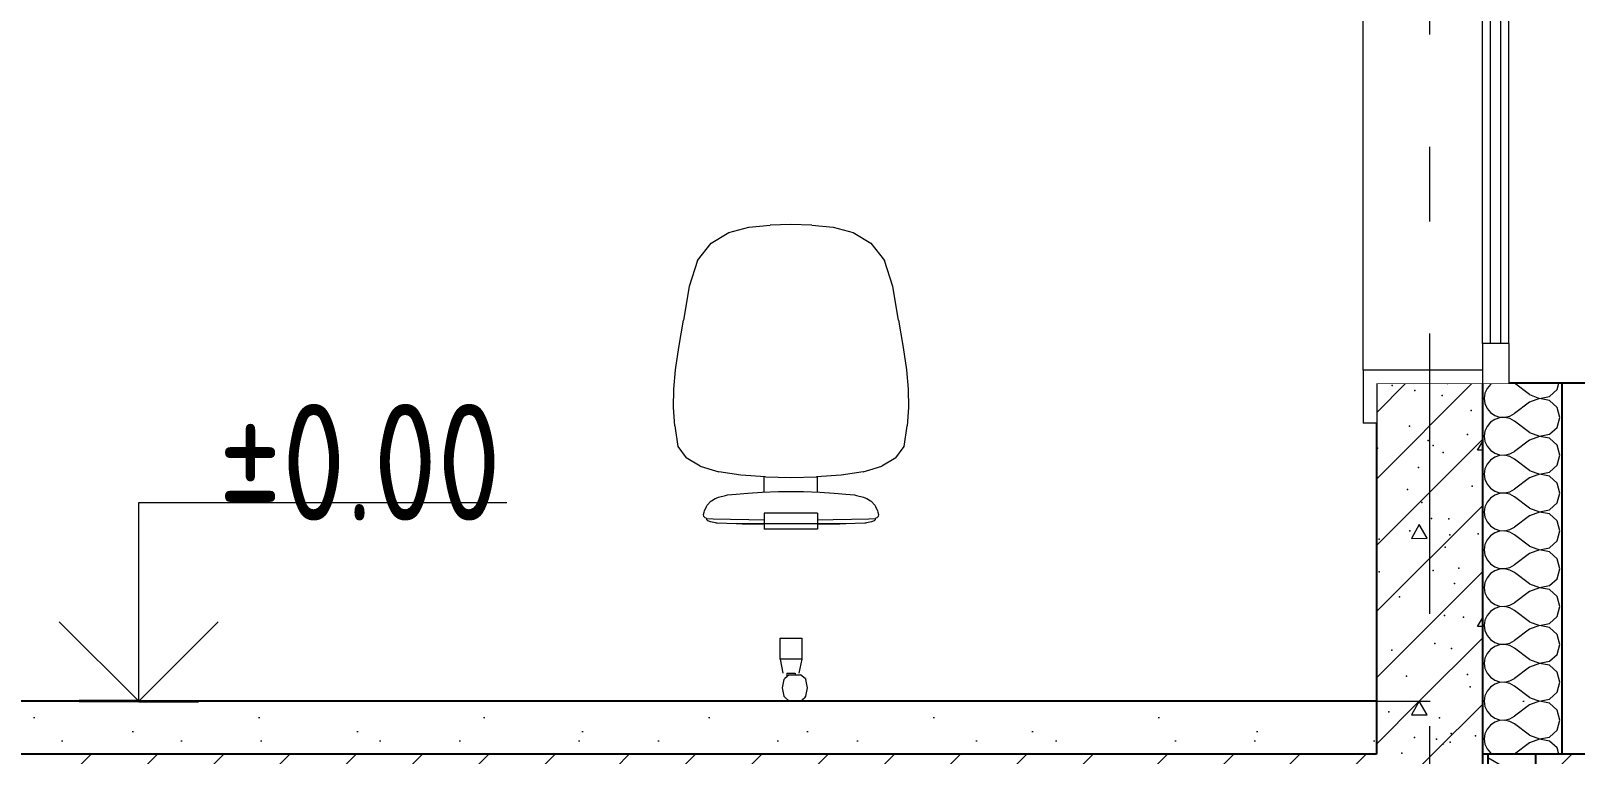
# Model space of a CAD drawing. Header units: millimetres. Extents: x 18162 to 7085488, y 72188 to 247925.
# Drawn here: x 3680691 to 3683604, y 95018 to 96383 of the extents above; entities that cross this region are included whole.
import ezdxf
from ezdxf.enums import TextEntityAlignment as Align

# ---------------------------------------------------------------- set-up
doc = ezdxf.new("R2010")
doc.units = ezdxf.units.MM
doc.header["$MEASUREMENT"] = 0
for name, pattern in [('Dot & Dashed', [670.277762, 317.5, -176.388889, 0, -176.388874]), ('Double Dashed', [1093.611073, 529.166651, -211.666656, 141.111112, -211.666656]), ('Wipeout_Contour', [1000, 0, -1000])]:
    doc.linetypes.add(name, pattern=pattern)
for name, color, linetype in [('Archicad Windows', 7, 'Continuous'), ('Interior - Furniture', 7, 'Continuous'), ('Structural - Bearing', 7, 'Continuous'), ('Structural - Grid', 7, 'Continuous')]:
    doc.layers.add(name, color=color, linetype=linetype)
doc.styles.add('GENERATED_STYLE_3', font='', dxfattribs={"width": 0.8})
doc.styles.get('GENERATED_STYLE_3').set_extended_font_data('ISOCPEUR MON')
doc.dimstyles.new('GENERATED_STYLE__8', dxfattribs={"dimtxt": 220.000005, "dimasz": 114, "dimexe": 0.18, "dimexo": 862.629951, "dimgap": 0, "dimtad": 1, "dimdec": 0, "dimzin": 0, "dimdsep": 46, "dimtxsty": 'GENERATED_STYLE_3', "dimblk": 'ARROWHEAD_2', "dimblk1": 'ARROWHEAD_2', "dimblk2": 'ARROWHEAD_2', "dimcen": 0.09, "dimclrd": 13, "dimclre": 13, "dimclrt": 13, "dimadec": 0, "dimazin": 0, "dimtfac": 1, "dimtdec": 4, "dimtmove": 0, "dimatfit": 3, "dimfxl": 1, "dimtolj": 1, "dimtzin": 0, "dimarcsym": 0})
doc.dimstyles.new('GENERATED_STYLE__9', dxfattribs={"dimtxt": 220.000005, "dimasz": 114, "dimexe": 0.18, "dimexo": 312.629951, "dimgap": 0, "dimtad": 1, "dimdec": 0, "dimzin": 0, "dimdsep": 46, "dimtxsty": 'GENERATED_STYLE_3', "dimblk": 'ARROWHEAD_2', "dimblk1": 'ARROWHEAD_2', "dimblk2": 'ARROWHEAD_2', "dimcen": 0.09, "dimclrd": 13, "dimclre": 13, "dimclrt": 13, "dimadec": 0, "dimazin": 0, "dimtfac": 1, "dimtdec": 4, "dimtmove": 0, "dimatfit": 3, "dimfxl": 1, "dimtolj": 1, "dimtzin": 0, "dimarcsym": 0})

# ---------------------------------------------------------------- blocks, each defined once
blk = doc.blocks.new('*X1027', base_point=(3761974.7, 95118))
at = {"layer": 'Structural - Bearing', "color": 7, "linetype": 'Continuous', "lineweight": 9}
for p, q in [((3683434, 95699.2), (3683432.6, 95689.4)), ((3683438, 95708.2), (3683434, 95699.2)), ((3683444.2, 95715.8), (3683438, 95708.2)), ((3683447.5, 95718), (3683444.2, 95715.8)), ((3683518.3, 95696.6), (3683489.8, 95718)), ((3683518.3, 95696.6), (3683536.6, 95689.6)), ((3683536.6, 95689.6), (3683555.7, 95693.2)), ((3683555.7, 95693.2), (3683570.1, 95706.4)), ((3683570.1, 95706.4), (3683573.5, 95718)), ((3683432.6, 95689.4), (3683434, 95679.7)), ((3683434, 95679.7), (3683438, 95670.7)), ((3683438, 95670.7), (3683444.2, 95663.1)), ((3683518.3, 95682.3), (3683489.8, 95660.9)), ((3683536.6, 95689.3), (3683518.3, 95682.3)), ((3683555.7, 95685.7), (3683536.6, 95689.3)), ((3683570.1, 95672.5), (3683555.7, 95685.7)), ((3683575.5, 95653.7), (3683570.1, 95672.5)), ((3683438, 95636.8), (3683434, 95627.8)), ((3683444.2, 95644.4), (3683438, 95636.8)), ((3683444.2, 95663.1), (3683452.4, 95657.5)), ((3683452.4, 95650), (3683444.2, 95644.4)), ((3683452.4, 95657.5), (3683461.7, 95654.3)), ((3683461.7, 95653.1), (3683452.4, 95650)), ((3683461.7, 95654.3), (3683471.5, 95653.9)), ((3683471.5, 95653.6), (3683461.7, 95653.1)), ((3683471.5, 95653.9), (3683481.1, 95656.1)), ((3683481.1, 95651.3), (3683471.5, 95653.6)), ((3683481.1, 95656.1), (3683489.8, 95660.9)), ((3683489.8, 95646.6), (3683481.1, 95651.3)), ((3683518.3, 95625.1), (3683489.8, 95646.6)), ((3683555.7, 95621.8), (3683570.1, 95634.9)), ((3683570.1, 95634.9), (3683575.5, 95653.7)), ((3683434, 95627.8), (3683432.6, 95618)), ((3683432.6, 95618), (3683434, 95608.2)), ((3683434, 95608.2), (3683438, 95599.2)), ((3683518.3, 95610.9), (3683489.8, 95589.4)), ((3683518.3, 95625.1), (3683536.6, 95618.2)), ((3683536.6, 95617.9), (3683518.3, 95610.9)), ((3683536.6, 95618.2), (3683555.7, 95621.8)), ((3683555.7, 95614.2), (3683536.6, 95617.9)), ((3683570.1, 95601.1), (3683555.7, 95614.2)), ((3683438, 95599.2), (3683444.2, 95591.6)), ((3683444.2, 95591.6), (3683452.4, 95586.1)), ((3683452.4, 95578.5), (3683444.2, 95572.9)), ((3683452.4, 95586.1), (3683461.7, 95582.9)), ((3683461.7, 95581.7), (3683452.4, 95578.5)), ((3683461.7, 95582.9), (3683471.5, 95582.4)), ((3683471.5, 95582.1), (3683461.7, 95581.7)), ((3683471.5, 95582.4), (3683481.1, 95584.7)), ((3683481.1, 95579.9), (3683471.5, 95582.1)), ((3683481.1, 95584.7), (3683489.8, 95589.4)), ((3683489.8, 95575.1), (3683481.1, 95579.9)), ((3683575.5, 95582.3), (3683570.1, 95601.1)), ((3683570.1, 95563.5), (3683575.5, 95582.3)), ((3683434, 95556.3), (3683432.6, 95546.6)), ((3683438, 95565.4), (3683434, 95556.3)), ((3683444.2, 95572.9), (3683438, 95565.4)), ((3683518.3, 95553.7), (3683489.8, 95575.1)), ((3683518.3, 95553.7), (3683536.6, 95546.7)), ((3683536.6, 95546.7), (3683555.7, 95550.3)), ((3683555.7, 95550.3), (3683570.1, 95563.5)), ((3683432.6, 95546.6), (3683434, 95536.8)), ((3683434, 95536.8), (3683438, 95527.8)), ((3683438, 95527.8), (3683444.2, 95520.2)), ((3683444.2, 95520.2), (3683452.4, 95514.6)), ((3683481.1, 95513.2), (3683489.8, 95518)), ((3683518.3, 95539.4), (3683489.8, 95518)), ((3683536.6, 95546.4), (3683518.3, 95539.4)), ((3683555.7, 95542.8), (3683536.6, 95546.4)), ((3683570.1, 95529.6), (3683555.7, 95542.8)), ((3683575.5, 95510.9), (3683570.1, 95529.6)), ((3683438, 95493.9), (3683434, 95484.9)), ((3683444.2, 95501.5), (3683438, 95493.9)), ((3683452.4, 95507.1), (3683444.2, 95501.5)), ((3683452.4, 95514.6), (3683461.7, 95511.5)), ((3683461.7, 95510.2), (3683452.4, 95507.1)), ((3683461.7, 95511.5), (3683471.5, 95511)), ((3683471.5, 95510.7), (3683461.7, 95510.2)), ((3683471.5, 95511), (3683481.1, 95513.2)), ((3683481.1, 95508.5), (3683471.5, 95510.7)), ((3683489.8, 95503.7), (3683481.1, 95508.5)), ((3683518.3, 95482.3), (3683489.8, 95503.7)), ((3683555.7, 95478.9), (3683570.1, 95492.1)), ((3683570.1, 95492.1), (3683575.5, 95510.9)), ((3683434, 95484.9), (3683432.6, 95475.1)), ((3683432.6, 95475.1), (3683434, 95465.4)), ((3683434, 95465.4), (3683438, 95456.4)), ((3683518.3, 95468), (3683489.8, 95446.6)), ((3683518.3, 95482.3), (3683536.6, 95475.3)), ((3683536.6, 95475), (3683518.3, 95468)), ((3683536.6, 95475.3), (3683555.7, 95478.9)), ((3683555.7, 95471.4), (3683536.6, 95475)), ((3683570.1, 95458.2), (3683555.7, 95471.4)), ((3683438, 95456.4), (3683444.2, 95448.8)), ((3683444.2, 95448.8), (3683452.4, 95443.2)), ((3683452.4, 95435.7), (3683444.2, 95430.1)), ((3683452.4, 95443.2), (3683461.7, 95440.1)), ((3683461.7, 95438.8), (3683452.4, 95435.7)), ((3683461.7, 95440.1), (3683471.5, 95439.6)), ((3683471.5, 95439.3), (3683461.7, 95438.8)), ((3683471.5, 95439.6), (3683481.1, 95441.8)), ((3683481.1, 95437.1), (3683471.5, 95439.3)), ((3683481.1, 95441.8), (3683489.8, 95446.6)), ((3683489.8, 95432.3), (3683481.1, 95437.1)), ((3683518.3, 95410.9), (3683489.8, 95432.3)), ((3683575.5, 95439.4), (3683570.1, 95458.2)), ((3683570.1, 95420.7), (3683575.5, 95439.4)), ((3683434, 95413.5), (3683432.6, 95403.7)), ((3683432.6, 95403.7), (3683434, 95394)), ((3683438, 95422.5), (3683434, 95413.5)), ((3683444.2, 95430.1), (3683438, 95422.5)), ((3683518.3, 95410.9), (3683536.6, 95403.9)), ((3683536.6, 95403.6), (3683518.3, 95396.6)), ((3683536.6, 95403.9), (3683555.7, 95407.5)), ((3683555.7, 95400), (3683536.6, 95403.6)), ((3683555.7, 95407.5), (3683570.1, 95420.7)), ((3683434, 95394), (3683438, 95384.9)), ((3683438, 95384.9), (3683444.2, 95377.4)), ((3683444.2, 95377.4), (3683452.4, 95371.8)), ((3683481.1, 95370.4), (3683489.8, 95375.1)), ((3683518.3, 95396.6), (3683489.8, 95375.1)), ((3683570.1, 95386.8), (3683555.7, 95400)), ((3683575.5, 95368), (3683570.1, 95386.8)), ((3683438, 95351.1), (3683434, 95342.1)), ((3683444.2, 95358.7), (3683438, 95351.1)), ((3683452.4, 95364.2), (3683444.2, 95358.7)), ((3683452.4, 95371.8), (3683461.7, 95368.6)), ((3683461.7, 95367.4), (3683452.4, 95364.2)), ((3683461.7, 95368.6), (3683471.5, 95368.2)), ((3683471.5, 95367.9), (3683461.7, 95367.4)), ((3683471.5, 95368.2), (3683481.1, 95370.4)), ((3683481.1, 95365.6), (3683471.5, 95367.9)), ((3683489.8, 95360.9), (3683481.1, 95365.6)), ((3683518.3, 95339.4), (3683489.8, 95360.9)), ((3683555.7, 95336.1), (3683570.1, 95349.2)), ((3683570.1, 95349.2), (3683575.5, 95368)), ((3683434, 95342.1), (3683432.6, 95332.3)), ((3683432.6, 95332.3), (3683434, 95322.5)), ((3683434, 95322.5), (3683438, 95313.5)), ((3683518.3, 95325.1), (3683489.8, 95303.7)), ((3683518.3, 95339.4), (3683536.6, 95332.4)), ((3683536.6, 95332.1), (3683518.3, 95325.1)), ((3683536.6, 95332.4), (3683555.7, 95336.1)), ((3683555.7, 95328.5), (3683536.6, 95332.1)), ((3683570.1, 95315.4), (3683555.7, 95328.5)), ((3683575.5, 95296.6), (3683570.1, 95315.4)), ((3683438, 95313.5), (3683444.2, 95305.9)), ((3683444.2, 95287.2), (3683438, 95279.6)), ((3683444.2, 95305.9), (3683452.4, 95300.3)), ((3683452.4, 95292.8), (3683444.2, 95287.2)), ((3683452.4, 95300.3), (3683461.7, 95297.2)), ((3683461.7, 95296), (3683452.4, 95292.8)), ((3683461.7, 95297.2), (3683471.5, 95296.7)), ((3683471.5, 95296.4), (3683461.7, 95296)), ((3683471.5, 95296.7), (3683481.1, 95299)), ((3683481.1, 95294.2), (3683471.5, 95296.4)), ((3683481.1, 95299), (3683489.8, 95303.7)), ((3683489.8, 95289.4), (3683481.1, 95294.2)), ((3683518.3, 95268), (3683489.8, 95289.4)), ((3683570.1, 95277.8), (3683575.5, 95296.6)), ((3683434, 95270.6), (3683432.6, 95260.9)), ((3683432.6, 95260.9), (3683434, 95251.1)), ((3683438, 95279.6), (3683434, 95270.6)), ((3683518.3, 95268), (3683536.6, 95261)), ((3683536.6, 95260.7), (3683518.3, 95253.7)), ((3683536.6, 95261), (3683555.7, 95264.6)), ((3683555.7, 95257.1), (3683536.6, 95260.7)), ((3683555.7, 95264.6), (3683570.1, 95277.8)), ((3683570.1, 95243.9), (3683555.7, 95257.1)), ((3683434, 95251.1), (3683438, 95242.1)), ((3683438, 95242.1), (3683444.2, 95234.5)), ((3683444.2, 95234.5), (3683452.4, 95228.9)), ((3683452.4, 95228.9), (3683461.7, 95225.8)), ((3683471.5, 95225.3), (3683481.1, 95227.5)), ((3683481.1, 95227.5), (3683489.8, 95232.3)), ((3683518.3, 95253.7), (3683489.8, 95232.3)), ((3683575.5, 95225.1), (3683570.1, 95243.9)), ((3683434, 95199.2), (3683432.6, 95189.4)), ((3683438, 95208.2), (3683434, 95199.2)), ((3683444.2, 95215.8), (3683438, 95208.2)), ((3683452.4, 95221.4), (3683444.2, 95215.8)), ((3683461.7, 95224.5), (3683452.4, 95221.4)), ((3683461.7, 95225.8), (3683471.5, 95225.3)), ((3683471.5, 95225), (3683461.7, 95224.5)), ((3683481.1, 95222.8), (3683471.5, 95225)), ((3683489.8, 95218), (3683481.1, 95222.8)), ((3683518.3, 95196.6), (3683489.8, 95218)), ((3683555.7, 95193.2), (3683570.1, 95206.4)), ((3683570.1, 95206.4), (3683575.5, 95225.1)), ((3683432.6, 95189.4), (3683434, 95179.7)), ((3683434, 95179.7), (3683438, 95170.7)), ((3683438, 95170.7), (3683444.2, 95163.1)), ((3683518.3, 95182.3), (3683489.8, 95160.9)), ((3683518.3, 95196.6), (3683536.6, 95189.6)), ((3683536.6, 95189.3), (3683518.3, 95182.3)), ((3683536.6, 95189.6), (3683555.7, 95193.2)), ((3683555.7, 95185.7), (3683536.6, 95189.3)), ((3683570.1, 95172.5), (3683555.7, 95185.7)), ((3683575.5, 95153.7), (3683570.1, 95172.5)), ((3683444.2, 95144.4), (3683438, 95136.8)), ((3683444.2, 95163.1), (3683452.4, 95157.5)), ((3683452.4, 95150), (3683444.2, 95144.4)), ((3683452.4, 95157.5), (3683461.7, 95154.3)), ((3683461.7, 95153.1), (3683452.4, 95150)), ((3683461.7, 95154.3), (3683471.5, 95153.9)), ((3683471.5, 95153.6), (3683461.7, 95153.1)), ((3683471.5, 95153.9), (3683481.1, 95156.1)), ((3683481.1, 95151.3), (3683471.5, 95153.6)), ((3683481.1, 95156.1), (3683489.8, 95160.9)), ((3683489.8, 95146.6), (3683481.1, 95151.3)), ((3683518.3, 95125.1), (3683489.8, 95146.6)), ((3683570.1, 95134.9), (3683575.5, 95153.7)), ((3683434, 95127.8), (3683432.6, 95118)), ((3683432.6, 95118), (3683434, 95108.2)), ((3683438, 95136.8), (3683434, 95127.8)), ((3683518.3, 95110.9), (3683489.8, 95089.4)), ((3683518.3, 95125.1), (3683536.6, 95118.2)), ((3683536.6, 95117.9), (3683518.3, 95110.9)), ((3683536.6, 95118.2), (3683555.7, 95121.8)), ((3683555.7, 95114.2), (3683536.6, 95117.9)), ((3683555.7, 95121.8), (3683570.1, 95134.9)), ((3683570.1, 95101.1), (3683555.7, 95114.2)), ((3683434, 95108.2), (3683438, 95099.2)), ((3683438, 95099.2), (3683444.2, 95091.6)), ((3683444.2, 95091.6), (3683452.4, 95086.1)), ((3683452.4, 95086.1), (3683461.7, 95082.9)), ((3683461.7, 95081.7), (3683452.4, 95078.5)), ((3683461.7, 95082.9), (3683471.5, 95082.4)), ((3683471.5, 95082.1), (3683461.7, 95081.7)), ((3683471.5, 95082.4), (3683481.1, 95084.7)), ((3683481.1, 95079.9), (3683471.5, 95082.1)), ((3683481.1, 95084.7), (3683489.8, 95089.4)), ((3683575.5, 95082.3), (3683570.1, 95101.1)), ((3683570.1, 95063.5), (3683575.5, 95082.3)), ((3683434, 95056.3), (3683432.6, 95046.6)), ((3683438, 95065.4), (3683434, 95056.3)), ((3683444.2, 95072.9), (3683438, 95065.4)), ((3683452.4, 95078.5), (3683444.2, 95072.9)), ((3683489.8, 95075.1), (3683481.1, 95079.9)), ((3683518.3, 95053.7), (3683489.8, 95075.1)), ((3683518.3, 95053.7), (3683536.6, 95046.7)), ((3683555.7, 95050.3), (3683570.1, 95063.5)), ((3683432.6, 95046.6), (3683434, 95036.8)), ((3683434, 95036.8), (3683438, 95027.8)), ((3683438, 95027.8), (3683444.2, 95020.2)), ((3683518.3, 95039.4), (3683489.8, 95018)), ((3683536.6, 95046.4), (3683518.3, 95039.4)), ((3683536.6, 95046.7), (3683555.7, 95050.3)), ((3683555.7, 95042.8), (3683536.6, 95046.4)), ((3683570.1, 95029.6), (3683555.7, 95042.8)), ((3683573.5, 95018), (3683570.1, 95029.6)), ((3683444.2, 95020.2), (3683447.5, 95018))]:
    blk.add_line(p, q, dxfattribs=at)
blk = doc.blocks.new('*X1029', base_point=(3761974.7, 95118))
at = {"layer": 'Structural - Bearing', "color": 7, "linetype": 'Continuous', "lineweight": 9}
for p, q in [((3683229.1, 95662), (3683285, 95718)), ((3683229.1, 95537), (3683410, 95718)), ((3683229.1, 95412), (3683429.1, 95612)), ((3683419.9, 95592), (3683429.1, 95607.7)), ((3683429.1, 95592), (3683419.9, 95592)), ((3683229.1, 95287), (3683429.1, 95487)), ((3683310, 95451.4), (3683295.1, 95425.3)), ((3683325.2, 95425.4), (3683310, 95451.4)), ((3683295.1, 95425.3), (3683325.2, 95425.4)), ((3683229.1, 95162), (3683429.1, 95362)), ((3683419.9, 95258.7), (3683429.1, 95274.4)), ((3683429.1, 95258.7), (3683419.9, 95258.7)), ((3683310, 95118), (3683429.1, 95237)), ((3683229.1, 95037), (3683310, 95118)), ((3683310, 95118), (3683295.1, 95092)), ((3683325.2, 95092), (3683310, 95118)), ((3683335, 95018), (3683429.1, 95112)), ((3683295.1, 95092), (3683325.2, 95092))]:
    blk.add_line(p, q, dxfattribs=at)
for p in [(3683259, 95713.8), (3683301.7, 95704.5), (3683353.3, 95695.3), (3683363.1, 95717.7), (3683407.8, 95666.7), (3683291.4, 95636.9), (3683326.6, 95610.3), (3683400.8, 95621.4), (3683231.2, 95595.5), (3683336.4, 95600.8), (3683355.2, 95587.3), (3683308.5, 95559.3), (3683409.9, 95524), (3683287.6, 95517.5), (3683314.7, 95492.9), (3683333.2, 95463), (3683365.6, 95462), (3683292.2, 95439.5), (3683367.7, 95432.1), (3683421.3, 95434.1), (3683234.3, 95424.1), (3683359.2, 95408.6), (3683234.3, 95362.2), (3683336.3, 95364.6), (3683384.8, 95369.1), (3683272.9, 95315.2), (3683376.5, 95339.9), (3683357.9, 95279.6), (3683393.5, 95276.5), (3683339.4, 95227.1), (3683258.6, 95214.1), (3683370.8, 95217.3), (3683370.8, 95217.3), (3683401.2, 95168.4), (3683286, 95165.2), (3683405.8, 95145.2), (3683252.8, 95097.9), (3683348.1, 95086.3), (3683370.3, 95056.9), (3683416.3, 95052.8), (3683301.1, 95049.5), (3683342.5, 95046.1), (3683354.8, 95036.8), (3683368.2, 95040.9), (3683277.3, 95019.7)]:
    blk.add_point(p, dxfattribs=at)
blk = doc.blocks.new('*X1033', base_point=(3761974.7, 95118))
at = {"layer": 'Structural - Bearing', "color": 7, "linetype": 'Continuous', "lineweight": 9}
for p, q in [((3680779.8, 94993), (3680804.8, 95018)), ((3680779.8, 94868), (3680929.8, 95018)), ((3680894.8, 94858), (3681054.8, 95018)), ((3681019.8, 94858), (3681179.8, 95018)), ((3681144.8, 94858), (3681304.8, 95018)), ((3681269.8, 94858), (3681429.8, 95018)), ((3681394.8, 94858), (3681554.8, 95018)), ((3681519.8, 94858), (3681679.8, 95018)), ((3681794.9, 94993), (3681819.9, 95018)), ((3681794.9, 94868), (3681944.9, 95018)), ((3681909.9, 94858), (3682069.9, 95018)), ((3682034.9, 94858), (3682194.9, 95018)), ((3682159.9, 94858), (3682319.9, 95018)), ((3682284.9, 94858), (3682444.9, 95018)), ((3682409.9, 94858), (3682569.9, 95018)), ((3682534.9, 94858), (3682694.9, 95018)), ((3682810, 94993), (3682835, 95018)), ((3682810, 94868), (3682960, 95018)), ((3682925, 94858), (3683085, 95018)), ((3683050, 94858), (3683210, 95018)), ((3683175, 94858), (3683335, 95018))]:
    blk.add_line(p, q, dxfattribs=at)
blk = doc.blocks.new('Standard grid marker[361]_3', base_point=(3683329.1, 147118))
at = {"layer": 'Structural - Grid', "color": 13, "linetype": 'Double Dashed', "lineweight": 13}
blk.add_line((3683329.1, 146118), (3683329.1, 88118), dxfattribs=at)
at = {"layer": 'Structural - Grid', "color": 13, "lineweight": 13, "style": 'GENERATED_STYLE_3'}
blk.add_attdef('AC_MarkerText_1', text='', height=250, rotation=360, dxfattribs=at).set_placement((3683329.1, 86943), align=Align.TOP_CENTER)
blk = doc.blocks.new('*D1120', base_point=(3761974.7, 95118))
at = {"color": 13, "linetype": 'Continuous', "lineweight": 13}
for p, q in [((3686648.8, 95018), (3686648.8, 95718)), ((3686761.3, 95018), (3683991.7, 95018)), ((3686648.8, 93818), (3686648.8, 95018)), ((3686761.3, 93818), (3683991.7, 93818)), ((3686648.8, 93018), (3686648.8, 93818))]:
    blk.add_line(p, q, dxfattribs=at)
at = {"color": 12, "linetype": 'Continuous', "lineweight": 35}
for p, q in [((3686573.8, 95061.3), (3686723.8, 94974.7)), ((3686573.8, 93861.3), (3686723.8, 93774.7))]:
    blk.add_line(p, q, dxfattribs=at)
at = {"color": 13, "lineweight": 13, "insert": (3686712.6, 94158.9), "char_height": 220, "attachment_point": 7, "rotation": 90, "style": 'GENERATED_STYLE_3'}
blk.add_mtext('\\A1;{\\pql;\\fISOCPEUR MON|b0|i0|c0|p0;\\W0.800000;1,200}', dxfattribs=at)
blk = doc.blocks.new('ARROWHEAD_2')
at = {"color": 0, "linetype": 'Continuous', "lineweight": 0}
for p, q in [((-0.378, -0.655), (0.378, 0.655)), ((0, 0), (-1, 0))]:
    blk.add_line(p, q, dxfattribs=at)
blk = doc.blocks.new('*D1121', base_point=(3761974.7, 95118))
at = {"color": 13, "linetype": 'Continuous', "lineweight": 13}
for p, q in [((3686648.8, 95718), (3686648.8, 95791.4)), ((3686761.3, 95718), (3683991.7, 95718)), ((3686648.8, 95018), (3686648.8, 95718))]:
    blk.add_line(p, q, dxfattribs=at)
at = {"color": 12, "linetype": 'Continuous', "lineweight": 35}
for p, q in [((3686723.8, 95674.7), (3686573.8, 95761.3)), ((3686573.8, 95061.3), (3686723.8, 94974.7))]:
    blk.add_line(p, q, dxfattribs=at)
at = {"color": 13, "lineweight": 13, "insert": (3686668.7, 95183.6), "char_height": 220, "attachment_point": 7, "rotation": 90, "style": 'GENERATED_STYLE_3'}
blk.add_mtext('\\A1;{\\pql;\\fISOCPEUR MON|b0|i0|c0|p0;\\W0.800000;700}', dxfattribs=at)

msp = doc.modelspace()

# ---------------------------------------------------------------- hatches: boundary and pattern name
at = {"layer": 'Structural - Bearing', "linetype": 'Continuous', "lineweight": 9}
h = msp.add_hatch(dxfattribs=at)
h.set_pattern_fill('Lightweight_Concrete_0003', style=0, pattern_type=2)
h.set_pattern_definition([(0, (3761974.7, 95118), (0, 779.423), [48.75, -401.25]), (0, (3762199.7, 95507.7), (0, 779.423), [48.75, -401.25]), (60, (3761974.7, 95118), (-675, 389.7114), [48.75, -401.25]), (60, (3762424.7, 95118), (-675, 389.7114), [48.75, -401.25]), (120, (3762023.5, 95118), (675, 389.7114), [48.75, -401.25]), (120, (3762473.5, 95118), (675, 389.7114), [48.75, -401.25]), (0, (3761974.73, 95193), (0, 150), [0, -150, 0, -225]), (45, (3762049.73, 95193), (-106.06602, 106.06602), [0, -112.5, 0, -187.5])])
h.paths.add_polyline_path([(3683229.1, 95118), (3678429.1, 95118), (3678429.1, 95018), (3683229.1, 95018)])
h = msp.add_hatch(dxfattribs=at)
h.set_pattern_fill('Batt_Insulation_0003', style=0, pattern_type=2)
h.set_pattern_definition([(330, (3761974.73, 95118.007), (30, 51.961524), []), (30, (3761974.73, 95118.007), (-30, 51.961524), [])])
h.paths.add_polyline_path([(3683439.1, 95018), (3683439.1, 93818), (3683449.1, 93818), (3683529.1, 93818), (3683529.1, 95018)])
h = msp.add_hatch(dxfattribs=at)
h.set_pattern_fill('Common_Brick_0003', style=0, pattern_type=2)
h.set_pattern_definition([(45, (3761974.73, 95118.007), (-35.35534, 35.35534), [])])
h.paths.add_polyline_path([(3683529.1, 95018), (3683529.1, 93818), (3683649.1, 93818), (3683649.1, 95018)])

# ---------------------------------------------------------------- linework, layer by layer
at = {"color": 13, "linetype": 'Continuous', "lineweight": 13}
for p, q in [((3680894.6, 95118), (3680894.6, 95493)), ((3680894.6, 95493), (3681589.1, 95493)), ((3680894.6, 95118), (3680744.6, 95268)), ((3681044.6, 95268), (3680894.6, 95118))]:
    msp.add_line(p, q, dxfattribs=at)
at = {"color": 8, "linetype": 'Dot & Dashed', "lineweight": 13}
msp.add_line((3658879.3, 95118), (3689916.5, 95118), dxfattribs=at)
at = {"color": 12, "linetype": 'Continuous', "lineweight": 35}
for q in [(3680782.1, 95118), (3681007.1, 95118)]:
    msp.add_line((3680894.6, 95118), q, dxfattribs=at)
at = {"layer": 'Interior - Furniture', "color": 7, "linetype": 'Continuous', "lineweight": 13}
for p, q in [((3682045.3, 96012.7), (3682085.4, 96016.5)), ((3682124.9, 96018), (3682085.4, 96016.5)), ((3682164.4, 96016.5), (3682124.9, 96018)), ((3682164.4, 96016.5), (3682204.5, 96012.7)), ((3681974.3, 95982.5), (3682007.4, 96002.5)), ((3682007.4, 96002.5), (3682045.3, 96012.7)), ((3682204.5, 96012.7), (3682242.4, 96002.5)), ((3682242.4, 96002.5), (3682275.5, 95982.5)), ((3681948.6, 95949.7), (3681974.3, 95982.5)), ((3682275.5, 95982.5), (3682301.2, 95949.7)), ((3681948.6, 95949.7), (3681933, 95900.7)), ((3682316.8, 95900.7), (3682301.2, 95949.7)), ((3681933, 95900.7), (3681921.9, 95837.3)), ((3682327.9, 95837.3), (3682316.8, 95900.7)), ((3681913.3, 95785.9), (3681921.9, 95837.3)), ((3682327.9, 95837.3), (3682336.5, 95785.9)), ((3681907.3, 95743.4), (3681913.3, 95785.9)), ((3682336.5, 95785.9), (3682342.5, 95743.4)), ((3681904, 95706.7), (3681907.3, 95743.4)), ((3682342.5, 95743.4), (3682345.8, 95706.7)), ((3681903.5, 95672.4), (3681904, 95706.7)), ((3682345.8, 95706.7), (3682346.3, 95672.4)), ((3681906, 95637.6), (3681903.5, 95672.4)), ((3682346.3, 95672.4), (3682343.8, 95637.6)), ((3681906, 95637.6), (3681911.5, 95598.9)), ((3682338.3, 95598.9), (3682343.8, 95637.6)), ((3681911.5, 95598.9), (3681926.9, 95577.1)), ((3681953.4, 95561.4), (3681926.9, 95577.1)), ((3682322.9, 95577.1), (3682296.4, 95561.4)), ((3682322.9, 95577.1), (3682338.3, 95598.9)), ((3681953.4, 95561.4), (3681976.1, 95554.4)), ((3681976.1, 95554.4), (3681988.6, 95550.9)), ((3682030.4, 95544.5), (3681988.6, 95550.9)), ((3682261.2, 95550.9), (3682219.4, 95544.5)), ((3682261.2, 95550.9), (3682273.7, 95554.4)), ((3682273.7, 95554.4), (3682296.4, 95561.4)), ((3682076.6, 95541.3), (3682030.4, 95544.5)), ((3682074.6, 95512.7), (3682074.6, 95541.4)), ((3682076.6, 95541.3), (3682124.9, 95540.2)), ((3682124.9, 95540.2), (3682173.2, 95541.3)), ((3682219.4, 95544.5), (3682173.2, 95541.3)), ((3682175.2, 95512.7), (3682175.2, 95541.4)), ((3681960.3, 95466.4), (3681959.6, 95470.3)), ((3681966.1, 95462.7), (3681978.2, 95461.9)), ((3681978.2, 95461.9), (3682010.6, 95461.4)), ((3682010.6, 95461.4), (3682045.6, 95460.8)), ((3682204.2, 95460.8), (3682239.2, 95461.4)), ((3682239.2, 95461.4), (3682271.6, 95461.9)), ((3682271.6, 95461.9), (3682283.7, 95462.7)), ((3682290.2, 95470.3), (3682289.5, 95466.4)), ((3682032.5, 95452.8), (3682039.1, 95452.8)), ((3682210.7, 95452.8), (3682217.3, 95452.8)), ((3682104.6, 95197), (3682104.6, 95237)), ((3682104.6, 95237), (3682145.2, 95237)), ((3682145.2, 95237), (3682145.2, 95197)), ((3682104.6, 95197), (3682109.8, 95171)), ((3682145.2, 95197), (3682104.6, 95197)), ((3682116.9, 95171), (3682119.2, 95171)), ((3682116.9, 95171), (3682116.9, 95163.9)), ((3682119.2, 95171), (3682124.9, 95171)), ((3682124.9, 95171), (3682130.6, 95171)), ((3682130.6, 95171), (3682133, 95171)), ((3682133, 95171), (3682133, 95168)), ((3682145.2, 95197), (3682140, 95171)), ((3682111.4, 95158.6), (3682108.3, 95143)), ((3682108.3, 95143), (3682111.4, 95127.5)), ((3682111.4, 95158.6), (3682113, 95160.7)), ((3682121.6, 95168), (3682113, 95160.7)), ((3682121.6, 95168), (3682142.8, 95168)), ((3682151.4, 95160.7), (3682142.8, 95168)), ((3682151.4, 95160.7), (3682153, 95158.6)), ((3682156.1, 95143), (3682153, 95158.6)), ((3682153, 95127.5), (3682156.1, 95143)), ((3682111.4, 95127.5), (3682113, 95125.3)), ((3682113, 95125.3), (3682121.6, 95118)), ((3682142.8, 95118), (3682151.4, 95125.3)), ((3682151.4, 95125.3), (3682153, 95127.5))]:
    msp.add_line(p, q, dxfattribs=at)
at = {"layer": 'Interior - Furniture', "color": 7, "linetype": 'Continuous', "lineweight": 13, "flags": 128}
for points in [[(3681966.1, 95462.7), (3681963.1, 95464.4), (3681960.3, 95466.4)], [(3681966.2, 95460.3), (3681966.2, 95461.4), (3681966.1, 95462.7)], [(3681968.3, 95458.3), (3681967.4, 95459.1), (3681966.2, 95460.3)], [(3682283.6, 95460.3), (3682282.4, 95459.1), (3682281.5, 95458.3)], [(3682283.7, 95462.7), (3682283.6, 95461.4), (3682283.6, 95460.3)], [(3682289.5, 95466.4), (3682286.7, 95464.4), (3682283.7, 95462.7)]]:
    msp.add_lwpolyline(points, dxfattribs=at)
at = {"layer": 'Structural - Bearing', "color": 7, "linetype": 'Continuous', "lineweight": 25}
for p, q in [((3683429.1, 95718), (3683429.1, 95018)), ((3683579.1, 95718), (3683579.1, 95018)), ((3683229.1, 95118), (3683229.1, 95018)), ((3683229.1, 95018), (3678429.1, 95018)), ((3683439.1, 95018), (3683439.1, 93818)), ((3683529.1, 95018), (3683529.1, 93818))]:
    msp.add_line(p, q, dxfattribs=at)
at = {"layer": 'Structural - Bearing', "color": 7, "linetype": 'Continuous', "lineweight": 25, "flags": 128}
for points in [[(3683229.1, 95718), (3683229.1, 95643), (3683229.1, 95118)], [(3683679.1, 95718), (3683629.1, 95718), (3683579.1, 95718), (3683479.1, 95718), (3683429.1, 95718), (3683229.1, 95718)], [(3683229.1, 95118), (3679864.1, 95118), (3679789.1, 95118), (3679749.1, 95118), (3679418, 95118)], [(3683429.1, 95018), (3683429.1, 94858), (3683429.1, 93818)], [(3683579.1, 95018), (3683529.1, 95018), (3683439.1, 95018), (3683429.1, 95018)], [(3683649.1, 95018), (3683629.1, 95018), (3683579.1, 95018)]]:
    msp.add_lwpolyline(points, dxfattribs=at)

# ---------------------------------------------------------------- block references
at = {"layer": 'Structural - Bearing', "lineweight": 0}
for name in ['*X1029', '*X1027', '*X1033']:
    msp.add_blockref(name, (3761974.7, 95118), dxfattribs=at)

# ---------------------------------------------------------------- texts
at = {"color": 13, "lineweight": 13, "insert": (3681044.6, 95459.1), "char_height": 220, "attachment_point": 7, "style": 'GENERATED_STYLE_3'}
msp.add_mtext('\\A1;{\\pql;\\fISOCPEUR MON|b0|i0|c0|p0;\\W0.800000;±0.00}', dxfattribs=at)

# ---------------------------------------------------------------- wipeouts: each hides what was drawn before it
at = {"color": 254, "linetype": 'Wipeout_Contour', "lineweight": 0, "ltscale": 14733448.22254896}
msp.add_wipeout([(3682175.2, 95443), (3682175.2, 95473), (3682074.6, 95473), (3682074.6, 95443)], dxfattribs=at).dxf.layer = 'Interior - Furniture'

# ---------------------------------------------------------------- next in the draw order: linework, layer by layer
at = {"layer": 'Interior - Furniture', "color": 7, "linetype": 'Continuous', "lineweight": 13}
for p, q in [((3682045.6, 95460.8), (3682074.6, 95460.4)), ((3682074.6, 95473), (3682074.6, 95443)), ((3682175.2, 95473), (3682074.6, 95473)), ((3682175.2, 95473), (3682175.2, 95443)), ((3682175.2, 95460.4), (3682204.2, 95460.8)), ((3682039.1, 95452.8), (3682062.2, 95452.7)), ((3682062.2, 95452.7), (3682074.6, 95452.7)), ((3682175.2, 95443), (3682074.6, 95443)), ((3682175.2, 95452.7), (3682187.6, 95452.7)), ((3682187.6, 95452.7), (3682210.7, 95452.8))]:
    msp.add_line(p, q, dxfattribs=at)
at = {"layer": 'Interior - Furniture', "color": 7, "linetype": 'Continuous', "lineweight": 13, "flags": 128}
for points in [[(3681959.6, 95470.3), (3681961, 95474.6), (3681962, 95477.4), (3681965.4, 95485.7), (3681966.9, 95487.7), (3681973.8, 95495.8), (3681975, 95496.4), (3681981.7, 95500.4), (3681986.7, 95502.4), (3681988, 95502.9), (3682001.3, 95506.3), (3682005.1, 95507.2), (3682021.7, 95508.9), (3682043.6, 95510.9), (3682070.7, 95512.6), (3682101.3, 95513.5), (3682124.9, 95514), (3682148.5, 95513.5), (3682179.1, 95512.6), (3682206.2, 95510.9), (3682228.1, 95508.9), (3682244.8, 95507.2), (3682248.5, 95506.3), (3682261.8, 95502.9), (3682263.1, 95502.4), (3682268.1, 95500.4), (3682274.8, 95496.4), (3682276, 95495.8), (3682282.9, 95487.7), (3682284.5, 95485.7), (3682287.8, 95477.4), (3682288.8, 95474.6), (3682290.2, 95470.3)], [(3682281.5, 95458.3), (3682276.6, 95456.8), (3682267.3, 95454.4), (3682265.4, 95454.1), (3682264.1, 95453.8), (3682228.3, 95452.9), (3682218.8, 95452.8), (3682207.1, 95452.8), (3682195.2, 95452.7), (3682183.6, 95452.7), (3682170.8, 95452.7), (3682158.1, 95452.7), (3682149.8, 95452.7), (3682134.6, 95452.7), (3682124.9, 95452.7), (3682115.2, 95452.7), (3682100, 95452.7), (3682091.7, 95452.7), (3682079.1, 95452.7), (3682066.2, 95452.7), (3682054.6, 95452.7), (3682042.7, 95452.8), (3682031, 95452.8), (3682021.5, 95452.9), (3681985.8, 95453.8), (3681984.4, 95454.1), (3681982.5, 95454.4), (3681973.2, 95456.8), (3681968.3, 95458.3)]]:
    msp.add_lwpolyline(points, dxfattribs=at)

# ---------------------------------------------------------------- next in the draw order: wipeouts: each hides what was drawn before it
at = {"color": 254, "linetype": 'Wipeout_Contour', "lineweight": 0, "ltscale": 14738291.49229299}
msp.add_wipeout([(3683429.1, 95718), (3683429.1, 95743), (3683229.1, 95743), (3683229.1, 95718)], dxfattribs=at).dxf.layer = 'Archicad Windows'

# ---------------------------------------------------------------- next in the draw order: wipeouts: each hides what was drawn before it
at = {"color": 254, "linetype": 'Wipeout_Contour', "lineweight": 0, "ltscale": 14738793.92258155}
msp.add_wipeout([(3683479.1, 95718), (3683479.1, 95793), (3683429.1, 95793), (3683429.1, 95718)], dxfattribs=at).dxf.layer = 'Archicad Windows'
at = {"color": 254, "linetype": 'Wipeout_Contour', "lineweight": 0, "ltscale": 14737837.74890263}
msp.add_wipeout([(3683204.1, 95743), (3683204.1, 95643), (3683229.1, 95643), (3683229.1, 95743)], dxfattribs=at).dxf.layer = 'Archicad Windows'

# ---------------------------------------------------------------- next in the draw order: linework, layer by layer
at = {"layer": 'Archicad Windows', "color": 7, "linetype": 'Continuous', "lineweight": 9}
for p, q in [((3683204.1, 95743), (3683204.1, 97393)), ((3683429.1, 95793), (3683429.1, 97343)), ((3683444.1, 97343), (3683444.1, 95793)), ((3683464.1, 95793), (3683464.1, 97343)), ((3683479.1, 95793), (3683479.1, 97343)), ((3683479.1, 95793), (3683429.1, 95793)), ((3683479.1, 95793), (3683479.1, 95718)), ((3683204.1, 95743), (3683204.1, 95643)), ((3683229.1, 95643), (3683204.1, 95643))]:
    msp.add_line(p, q, dxfattribs=at)
at = {"layer": 'Archicad Windows', "color": 7, "linetype": 'Continuous', "lineweight": 9, "flags": 128}
for points in [[(3683429.1, 95793), (3683429.1, 95743), (3683429.1, 95718)], [(3683429.1, 95743), (3683229.1, 95743), (3683204.1, 95743)]]:
    msp.add_lwpolyline(points, dxfattribs=at)

# ---------------------------------------------------------------- next in the draw order: block references
at = {"layer": 'Structural - Grid', "color": 13, "linetype": 'Continuous', "lineweight": 13}
msp.add_blockref('Standard grid marker[361]_3', (3683329.1, 147118), dxfattribs=at)

# ---------------------------------------------------------------- next in the draw order: dimensions: what is measured, and where the dimension line sits
at = {"color": 13, "linetype": 'Continuous', "lineweight": 13}
for base, p1, p2, dimstyle, picture, middle in [((3686648.8, 95718), (3683129.1, 95018), (3683679.1, 95718), 'GENERATED_STYLE__9', '*D1121', (3686494.8, 95434.7)), ((3686648.8, 95018), (3683649.1, 93818), (3683129.1, 95018), 'GENERATED_STYLE__8', '*D1120', (3686494.8, 94527.5))]:
    dim = msp.add_linear_dim(base=base, p1=p1, p2=p2, angle=90, dimstyle=dimstyle, dxfattribs=at)
    dim.commit()
    dim.dimension.update_dxf_attribs({"geometry": picture, "text_midpoint": middle, "dimtype": 160, "text_rotation": 90})

doc.saveas('drawing.dxf')
